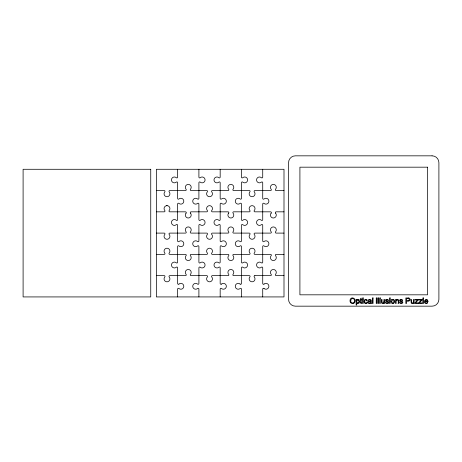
<?xml version="1.0" encoding="UTF-8"?>
<svg xmlns="http://www.w3.org/2000/svg" width="462" height="462" viewBox="0 0 462 462"><rect width="100%" height="100%" fill="white"/><g stroke="black" fill="none" stroke-linecap="round" stroke-linejoin="round"><path stroke-width="0.69" d="M156.352 211.833L156.352 169.283L283.997 169.283L283.997 296.927L156.352 296.927L156.352 211.833L164.206 211.833A0.785 0.785 0 0 0 164.795 210.522A2.922 2.922 0 0 1 164.969 206.479A2.922 2.922 0 0 1 169.017 206.479A2.922 2.922 0 0 1 169.179 210.528A0.785 0.785 0 0 0 169.773 211.827L185.481 211.833A0.785 0.785 0 0 1 186.071 213.132M370.657 300.785L369.45 301.172A5.896 5.896 0 0 0 368.901 301.253A1.652 1.652 0 0 0 368.358 301.49A1.115 1.115 0 0 0 367.868 302.425L367.931 302.766A1.011 1.011 0 0 0 368.075 303.066A1.115 1.115 0 0 0 368.324 303.315L369.242 303.557A2.044 2.044 0 0 0 370.166 303.355L370.715 302.98A1.455 1.455 0 0 0 370.842 303.47L371.552 303.47A1.478 1.478 0 0 1 371.373 302.916A6.122 6.122 0 0 1 371.35 302.489L371.338 300.687A2.934 2.934 0 0 0 371.304 300.236C370.651 297.62 365.569 301.657 369.473 299.959A2.275 2.275 0 0 1 369.819 299.954L370.657 300.762M428.02 301.553C426.888 301.247 423.937 301.334 425.589 302.806C425.929 303.043 426.409 303.072 426.778 302.876C428.049 301.276 428.17 303.574 426.414 303.551C421.234 303.159 427.275 295.986 428.02 301.467M396.367 300.369L396.188 300.86A2.772 2.772 0 0 0 396.159 301.288L396.159 303.47L395.484 303.47L395.484 299.48L396.09 299.48L396.148 299.965A1.444 1.444 0 0 1 397.158 299.393M177.627 169.283L177.627 177.137A0.785 0.785 0 0 1 176.322 177.726A2.922 2.922 0 0 0 172.28 177.899A2.922 2.922 0 0 0 172.28 181.947A2.922 2.922 0 0 0 176.322 182.115A0.785 0.785 0 0 1 177.627 182.704L177.627 198.412A0.785 0.785 0 0 0 178.875 199.047L178.933 199.001A2.922 2.922 0 0 1 182.975 199.168A2.922 2.922 0 0 1 182.975 203.216A2.922 2.922 0 0 1 178.927 203.384A0.785 0.785 0 0 0 177.627 203.979L177.627 219.687A0.785 0.785 0 0 1 176.322 220.276A2.922 2.922 0 0 0 172.28 220.443A2.922 2.922 0 0 0 172.28 224.492A2.922 2.922 0 0 0 176.322 224.659A0.785 0.785 0 0 1 177.627 225.248L177.627 240.956A0.785 0.785 0 0 0 178.933 241.545A2.922 2.922 0 0 1 182.975 241.713A2.922 2.922 0 0 1 182.975 245.761A2.922 2.922 0 0 1 178.927 245.928A0.785 0.785 0 0 0 177.627 246.523L177.627 262.231A0.785 0.785 0 0 1 176.322 262.82A2.922 2.922 0 0 0 171.656 263.981A2.922 2.922 0 0 0 174.388 267.937L174.417 267.937A2.922 2.922 0 0 0 176.322 267.209A0.785 0.785 0 0 1 177.627 267.798L177.627 283.506A0.78 0.78 0 0 0 178.933 284.095M396.471 300.248C398.313 298.902 398.642 302.674 398.048 303.47L398.723 303.47L398.723 300.797A3.015 3.015 0 0 0 398.689 300.323M385.943 299.665L386.03 299.613A1.894 1.894 0 0 1 386.879 299.399M388.178 303.257L388.011 303.355A1.981 1.981 0 0 1 387.196 303.551A3.124 3.124 0 0 1 386.717 303.54L386.122 303.378A1.213 1.213 0 0 1 385.897 303.234A1.271 1.271 0 0 1 385.631 302.951C384.967 302.391 386.03 301.761 386.151 302.529A0.808 0.808 0 0 0 386.498 302.881C388.871 303.407 387.705 301.184 385.937 301.38A1.04 1.04 0 0 1 385.955 299.682M408.766 300.456L408.593 300.514A2.472 2.472 0 0 1 407.986 300.577L406.566 300.577L406.566 298.608L408.033 298.608A3.315 3.315 0 0 1 408.691 298.654M369.554 301.721C367.446 301.64 369.473 304.198 370.547 302.391A1.738 1.738 0 0 0 370.634 301.715M366.811 300.75C368.636 300.075 364.98 298.44 364.391 300.133C363.594 301.397 364.166 303.719 365.95 303.557M166.672 205.682L167.117 205.671M156.352 190.558L164.206 190.558A0.785 0.785 0 0 1 164.795 191.863A2.928 2.928 0 0 0 164.87 195.807A2.928 2.928 0 0 0 168.815 196.079A2.928 2.928 0 0 0 169.427 192.175L169.184 191.863A0.785 0.785 0 0 1 169.773 190.558L185.481 190.558A0.785 0.785 0 0 0 186.071 189.253A2.922 2.922 0 0 1 186.244 185.21A2.922 2.922 0 0 1 190.292 185.21A2.922 2.922 0 0 1 190.454 189.253A0.785 0.785 0 0 0 191.049 190.558L206.757 190.558A0.785 0.785 0 0 1 207.346 191.863A2.922 2.922 0 0 0 207.513 195.905A2.922 2.922 0 0 0 211.561 195.905A2.922 2.922 0 0 0 211.729 191.857A0.785 0.785 0 0 1 212.318 190.558L228.072 190.558A0.785 0.785 0 0 0 228.661 189.253A2.922 2.922 0 0 1 228.829 185.21A2.922 2.922 0 0 1 232.877 185.21A2.922 2.922 0 0 1 233.044 189.253A0.785 0.785 0 0 0 233.633 190.558L249.301 190.558A0.785 0.785 0 0 1 249.89 191.863A2.922 2.922 0 0 0 250.063 195.905A2.922 2.922 0 0 0 254.112 195.905A2.922 2.922 0 0 0 254.279 191.857A0.785 0.785 0 0 1 254.868 190.558L270.576 190.558A0.785 0.785 0 0 0 271.165 189.253A2.922 2.922 0 0 1 271.338 185.21A2.922 2.922 0 0 1 275.381 185.21A2.922 2.922 0 0 1 275.548 189.253A0.785 0.785 0 0 0 276.143 190.558L283.997 190.558M283.997 211.833L276.143 211.833A0.785 0.785 0 0 0 275.548 213.132M156.352 233.102L164.206 233.102A0.785 0.785 0 0 1 164.795 234.407A2.922 2.922 0 0 0 164.969 238.45A2.922 2.922 0 0 0 169.017 238.45A2.922 2.922 0 0 0 169.184 234.407A0.785 0.785 0 0 1 169.773 233.102L185.481 233.102A0.785 0.785 0 0 0 186.071 231.803A2.922 2.922 0 0 1 186.244 227.754A2.922 2.922 0 0 1 190.292 227.754A2.922 2.922 0 0 1 190.454 231.803A0.785 0.785 0 0 0 191.049 233.102L206.757 233.102A0.785 0.785 0 0 1 207.346 234.407A2.922 2.922 0 0 0 207.513 238.45A2.922 2.922 0 0 0 211.561 238.45A2.922 2.922 0 0 0 211.729 234.407A0.785 0.785 0 0 1 212.318 233.102L228.072 233.102A0.785 0.785 0 0 0 228.661 231.803A2.922 2.922 0 0 1 228.829 227.754A2.922 2.922 0 0 1 232.877 227.754A2.922 2.922 0 0 1 233.044 231.803A0.785 0.785 0 0 0 233.633 233.102L249.301 233.102A0.785 0.785 0 0 1 249.89 234.407A2.922 2.922 0 0 0 250.063 238.45A2.922 2.922 0 0 0 254.112 238.45A2.922 2.922 0 0 0 254.279 234.407A0.785 0.785 0 0 1 254.868 233.102L270.576 233.102A0.785 0.785 0 0 0 271.165 231.803A2.922 2.922 0 0 1 271.338 227.754A2.922 2.922 0 0 1 275.381 227.754A2.922 2.922 0 0 1 275.548 231.803A0.785 0.785 0 0 0 276.143 233.102L283.997 233.102M156.352 254.377L164.206 254.377A0.785 0.785 0 0 0 164.795 253.072A2.922 2.922 0 0 1 164.969 249.03A2.922 2.922 0 0 1 169.017 249.03A2.922 2.922 0 0 1 169.184 253.072A0.785 0.785 0 0 0 169.773 254.377L185.481 254.377A0.785 0.785 0 0 1 186.071 255.682A2.922 2.922 0 0 0 186.238 259.725A2.922 2.922 0 0 0 190.286 259.725A2.922 2.922 0 0 0 190.454 255.682A0.785 0.785 0 0 1 191.049 254.377L206.757 254.377A0.785 0.785 0 0 0 207.346 253.072A2.922 2.922 0 0 1 207.513 249.03A2.922 2.922 0 0 1 211.561 249.03A2.922 2.922 0 0 1 211.729 253.072A0.785 0.785 0 0 0 212.318 254.377L228.072 254.377A0.785 0.785 0 0 1 228.661 255.682A2.922 2.922 0 0 0 228.829 259.725A2.922 2.922 0 0 0 232.877 259.725A2.922 2.922 0 0 0 233.044 255.682A0.785 0.785 0 0 1 233.633 254.377L249.301 254.377A0.785 0.785 0 0 0 249.89 253.072A2.922 2.922 0 0 1 250.063 249.03A2.922 2.922 0 0 1 254.112 249.03A2.922 2.922 0 0 1 254.279 253.072A0.785 0.785 0 0 0 254.868 254.377L270.576 254.377A0.785 0.785 0 0 1 271.165 255.682A2.922 2.922 0 0 0 271.333 259.725A2.922 2.922 0 0 0 275.381 259.725A2.922 2.922 0 0 0 275.548 255.682A0.785 0.785 0 0 1 276.143 254.377L283.997 254.377M156.352 275.652L164.206 275.652A0.785 0.785 0 0 1 164.795 276.957A2.928 2.928 0 0 0 164.969 281A2.928 2.928 0 0 0 169.017 281A2.928 2.928 0 0 0 169.184 276.952A0.785 0.785 0 0 1 169.773 275.652L185.481 275.652A0.785 0.785 0 0 0 186.071 274.347A2.922 2.922 0 0 1 186.244 270.305A2.922 2.922 0 0 1 190.292 270.305A2.922 2.922 0 0 1 190.454 274.347A0.785 0.785 0 0 0 191.049 275.647L206.757 275.652A0.785 0.785 0 0 1 207.346 276.957A2.922 2.922 0 0 0 207.513 281A2.922 2.922 0 0 0 211.561 281A2.922 2.922 0 0 0 211.729 276.952A0.785 0.785 0 0 1 212.318 275.652L228.072 275.652A0.785 0.785 0 0 0 228.661 274.347A2.922 2.922 0 0 1 228.829 270.305A2.922 2.922 0 0 1 232.877 270.305A2.922 2.922 0 0 1 233.044 274.347A0.785 0.785 0 0 0 233.633 275.647L249.301 275.652A0.785 0.785 0 0 1 249.89 276.957A2.922 2.922 0 0 0 249.359 277.841L249.272 278.089A2.916 2.916 0 0 0 249.162 278.863L249.162 278.886A2.922 2.922 0 0 0 253.118 281.624A2.922 2.922 0 0 0 254.279 276.952A0.791 0.791 0 0 1 254.868 275.641M254.868 275.652L270.576 275.652A0.785 0.785 0 0 0 271.165 274.347A2.922 2.922 0 0 1 271.338 270.305A2.922 2.922 0 0 1 275.381 270.305A2.922 2.922 0 0 1 275.548 274.347A0.785 0.785 0 0 0 276.143 275.647L283.997 275.652M367.527 302.096L366.863 302.009A1.097 1.097 0 0 1 364.807 302.489M361.371 302.847C362.682 302.997 360.886 304.117 360.608 303.072A3.581 3.581 0 0 1 360.551 302.304M400.323 300.67L400.571 300.029L401.617 300.04A0.676 0.676 0 0 1 401.934 300.387L402.656 300.508L402.466 299.948A0.855 0.855 0 0 0 402.327 299.78L401.986 299.561A1.802 1.802 0 0 0 401.715 299.463L401.299 299.399A2.882 2.882 0 0 0 400.999 299.388M386.203 300.67L386.457 300.029L387.497 300.04A0.676 0.676 0 0 1 387.82 300.387L388.536 300.508L388.346 299.948A0.855 0.855 0 0 0 388.207 299.78L387.866 299.561A1.802 1.802 0 0 0 387.595 299.463L387.185 299.399A2.882 2.882 0 0 0 386.879 299.388M364.893 302.367L364.807 302.09M361.232 302.674L361.209 300.005L361.89 300.005L361.89 299.48L361.209 299.48L361.209 298.082L360.539 298.492L360.539 299.48L360.042 299.48L360.042 300.005L360.539 300.005L360.539 302.298M402.795 302.131L402.766 301.981A0.86 0.86 0 0 0 402.645 301.721A1.028 1.028 0 0 0 402.2 301.363L400.802 300.941A5.394 5.394 0 0 1 400.629 300.889L400.6 300.877A0.618 0.618 0 0 1 400.335 300.698M388.681 302.131L388.646 301.981A0.86 0.86 0 0 0 388.525 301.721A1.028 1.028 0 0 0 388.08 301.363L386.682 300.941A5.394 5.394 0 0 1 386.515 300.889A0.618 0.618 0 0 1 386.22 300.698M394.681 301.184C395.391 303.817 390.91 304.493 390.956 301.721A3.696 3.696 0 0 1 390.962 301.207L391.106 300.508A1.652 1.652 0 0 1 391.632 299.774M370.657 301.715L370.657 301.467A5.509 5.509 0 0 1 369.548 301.703M262.722 169.283L262.722 177.137A0.785 0.785 0 0 1 261.417 177.726A2.922 2.922 0 0 0 257.374 177.899A2.922 2.922 0 0 0 257.374 181.947A2.922 2.922 0 0 0 261.417 182.115A0.785 0.785 0 0 1 262.722 182.704L262.722 198.412A0.785 0.785 0 0 0 264.027 199.001A2.922 2.922 0 0 1 268.07 199.168A2.922 2.922 0 0 1 268.07 203.216A2.922 2.922 0 0 1 264.021 203.384A0.785 0.785 0 0 0 262.722 203.979L262.722 219.687A0.785 0.785 0 0 1 261.417 220.276A2.922 2.922 0 0 0 257.374 220.443A2.922 2.922 0 0 0 257.374 224.492A2.922 2.922 0 0 0 261.417 224.659A0.785 0.785 0 0 1 262.722 225.248L262.722 240.956A0.785 0.785 0 0 0 264.027 241.545A2.922 2.922 0 0 1 268.07 241.713A2.922 2.922 0 0 1 268.07 245.761A2.922 2.922 0 0 1 264.021 245.928A0.785 0.785 0 0 0 262.722 246.523L262.722 262.231A0.785 0.785 0 0 1 261.417 262.82A2.922 2.922 0 0 0 256.751 263.981A2.922 2.922 0 0 0 259.482 267.937L259.511 267.937A2.922 2.922 0 0 0 261.417 267.209A0.785 0.785 0 0 1 262.722 267.798L262.722 283.506A0.785 0.785 0 0 0 264.027 284.095M262.722 296.927L262.722 289.068A0.785 0.785 0 0 1 264.033 288.484M241.447 169.283L241.447 177.137A0.785 0.785 0 0 0 242.752 177.726A2.922 2.922 0 0 1 246.795 177.893A2.922 2.922 0 0 1 246.795 181.941A2.922 2.922 0 0 1 242.752 182.109A0.785 0.785 0 0 0 241.447 182.704L241.447 198.412A0.785 0.785 0 0 1 240.142 199.001A2.922 2.922 0 0 0 236.099 199.174A2.922 2.922 0 0 0 236.099 203.216A2.922 2.922 0 0 0 240.142 203.384A0.785 0.785 0 0 1 241.447 203.979L241.447 219.687A0.785 0.785 0 0 0 242.752 220.276A2.922 2.922 0 0 1 246.795 220.443A2.922 2.922 0 0 1 246.795 224.492A2.922 2.922 0 0 1 242.752 224.659A0.785 0.785 0 0 0 241.447 225.248L241.447 240.956A0.785 0.785 0 0 1 240.142 241.545A2.922 2.922 0 0 0 236.099 241.718A2.922 2.922 0 0 0 236.099 245.767A2.922 2.922 0 0 0 240.142 245.934A0.785 0.785 0 0 1 241.447 246.523L241.447 262.231A0.785 0.785 0 0 0 242.752 262.82A2.922 2.922 0 0 1 247.418 263.981A2.922 2.922 0 0 1 244.687 267.937L244.658 267.937A2.922 2.922 0 0 1 242.752 267.209A0.785 0.785 0 0 0 241.447 267.798L241.447 283.506A0.785 0.785 0 0 1 240.136 284.09M241.447 296.927L241.447 289.068A0.78 0.78 0 0 0 240.148 288.484A2.922 2.922 0 0 1 236.099 288.311A2.922 2.922 0 0 1 236.099 284.269A2.922 2.922 0 0 1 240.142 284.095M220.172 169.283L220.172 177.137A0.785 0.785 0 0 1 218.873 177.726A2.922 2.922 0 0 0 214.824 177.899A2.922 2.922 0 0 0 214.824 181.947A2.922 2.922 0 0 0 218.873 182.115A0.785 0.785 0 0 1 220.172 182.704L220.172 198.412A0.785 0.785 0 0 0 221.477 199.001A2.922 2.922 0 0 1 225.52 199.168A2.922 2.922 0 0 1 225.52 203.216A2.922 2.922 0 0 1 221.477 203.384A0.785 0.785 0 0 0 220.178 203.979L220.172 219.687A0.785 0.785 0 0 1 218.873 220.276A2.922 2.922 0 0 0 214.824 220.443A2.922 2.922 0 0 0 214.824 224.492A2.922 2.922 0 0 0 218.873 224.659A0.785 0.785 0 0 1 220.172 225.248L220.172 240.956A0.785 0.785 0 0 0 221.477 241.545A2.922 2.922 0 0 1 225.52 241.713A2.922 2.922 0 0 1 225.52 245.761A2.922 2.922 0 0 1 221.477 245.928A0.785 0.785 0 0 0 220.178 246.523L220.172 262.231A0.785 0.785 0 0 1 218.873 262.82A2.922 2.922 0 0 0 214.201 263.981A2.922 2.922 0 0 0 216.938 267.937L216.967 267.937A2.922 2.922 0 0 0 218.873 267.209A0.785 0.785 0 0 1 220.172 267.798L220.172 283.506A0.785 0.785 0 0 0 221.477 284.095M220.172 296.927L220.172 289.068A0.785 0.785 0 0 1 221.477 288.479A2.922 2.922 0 0 0 225.52 288.311A2.922 2.922 0 0 0 225.52 284.263A2.922 2.922 0 0 0 221.477 284.095M198.903 169.283L198.903 177.137A0.785 0.785 0 0 0 200.202 177.726A2.922 2.922 0 0 1 204.25 177.893A2.922 2.922 0 0 1 204.25 181.941A2.922 2.922 0 0 1 200.202 182.109A0.785 0.785 0 0 0 198.903 182.704L198.903 198.412A0.785 0.785 0 0 1 197.597 199.001A2.922 2.922 0 0 0 193.555 199.174A2.922 2.922 0 0 0 193.555 203.216A2.922 2.922 0 0 0 197.597 203.384A0.785 0.785 0 0 1 198.897 203.979L198.903 219.687A0.785 0.785 0 0 0 200.202 220.276A2.922 2.922 0 0 1 204.25 220.443A2.922 2.922 0 0 1 204.25 224.492A2.922 2.922 0 0 1 200.202 224.659A0.785 0.785 0 0 0 198.903 225.248L198.903 240.956A0.785 0.785 0 0 1 197.597 241.545A2.922 2.922 0 0 0 193.555 241.718A2.922 2.922 0 0 0 193.555 245.767A2.922 2.922 0 0 0 197.597 245.934A0.785 0.785 0 0 1 198.897 246.523L198.903 262.231A0.785 0.785 0 0 0 200.202 262.82A2.922 2.922 0 0 1 204.874 263.981A2.922 2.922 0 0 1 202.137 267.937L202.137 267.937A2.922 2.922 0 0 1 200.202 267.209A0.785 0.785 0 0 0 198.903 267.798L198.903 283.506A0.785 0.785 0 0 1 197.597 284.095A2.922 2.922 0 0 0 193.555 284.269A2.922 2.922 0 0 0 193.555 288.311A2.922 2.922 0 0 0 197.597 288.479A0.785 0.785 0 0 1 198.897 289.068L198.903 296.927M177.627 296.927L177.627 289.068A0.785 0.785 0 0 1 178.938 288.484A2.922 2.922 0 0 0 182.975 288.311A2.922 2.922 0 0 0 182.975 284.263A2.922 2.922 0 0 0 178.927 284.095M427.142 300.312A1.161 1.161 0 0 0 425.098 301.091L427.304 301.091A1.455 1.455 0 0 0 427.09 300.358M408.679 298.689A0.941 0.941 0 0 1 408.789 300.387M408.766 297.944A1.634 1.634 0 0 1 409.569 300.722L408.633 301.184L406.566 301.23L406.566 303.47L405.832 303.47L405.832 297.961L408.044 297.961A4.874 4.874 0 0 1 408.749 298.007M402.812 302.298A1.161 1.161 0 0 1 402.304 303.234L402.131 303.355A1.981 1.981 0 0 1 401.311 303.551A3.124 3.124 0 0 1 400.831 303.54L400.236 303.378A1.213 1.213 0 0 1 400.011 303.234A1.271 1.271 0 0 1 399.746 302.951C399.087 302.391 400.144 301.761 400.265 302.529A0.808 0.808 0 0 0 400.618 302.881C402.991 303.413 401.801 301.195 400.052 301.38A1.04 1.04 0 0 1 400.069 299.682L400.144 299.613A1.894 1.894 0 0 1 400.999 299.399M397.164 299.411A1.38 1.38 0 0 1 398.775 300.288M391.603 299.734A1.929 1.929 0 0 1 394.71 301.184M388.692 302.298A1.161 1.161 0 0 1 388.19 303.234M364.893 302.061A2.293 2.293 0 0 1 365.015 300.283A1.04 1.04 0 0 1 366.845 300.745M367.55 302.096A1.727 1.727 0 0 1 365.956 303.615M357.103 302.604A1.975 1.975 0 0 1 357.103 300.416M358.599 302.633A1.011 1.011 0 0 1 357.034 302.656M358.541 300.335A2.01 2.01 0 0 1 358.529 302.587M357.016 300.358A1.016 1.016 0 0 1 358.645 300.254M350.329 302.16A3.13 3.13 0 0 1 350.011 300.785L350.156 299.699A2.57 2.57 0 0 1 350.745 298.637A2.512 2.512 0 0 1 352.367 297.874A2.847 2.847 0 0 1 353.921 303.124M353.956 303.182A2.633 2.633 0 0 1 350.288 302.183M228.655 213.121A2.928 2.928 0 0 0 228.823 217.175A2.928 2.928 0 0 0 232.877 217.175A2.928 2.928 0 0 0 233.044 213.121A0.791 0.791 0 0 1 233.639 211.821L249.301 211.833A0.785 0.785 0 0 0 249.89 210.528A2.922 2.922 0 0 1 250.063 206.485A2.922 2.922 0 0 1 254.112 206.485A2.922 2.922 0 0 1 254.279 210.528A0.785 0.785 0 0 0 254.868 211.827L270.576 211.833A0.785 0.785 0 0 1 271.165 213.132M228.661 213.132A0.785 0.785 0 0 0 228.072 211.833L212.318 211.833A0.785 0.785 0 0 1 211.729 210.528A2.922 2.922 0 0 0 211.561 206.485A2.922 2.922 0 0 0 207.513 206.485A2.922 2.922 0 0 0 207.346 210.528A0.785 0.785 0 0 1 206.757 211.827L191.049 211.833A0.785 0.785 0 0 0 190.454 213.132M264.021 284.095A2.922 2.922 0 0 1 268.07 284.263A2.922 2.922 0 0 1 268.07 288.311A2.922 2.922 0 0 1 264.021 288.479M275.548 213.132A2.922 2.922 0 0 1 275.381 217.175A2.922 2.922 0 0 1 271.333 217.18A2.922 2.922 0 0 1 271.165 213.132M190.454 213.132A2.922 2.922 0 0 1 190.286 217.175A2.922 2.922 0 0 1 186.238 217.18A2.922 2.922 0 0 1 186.071 213.132M383.91 301.617C384.257 302.98 382.288 303.395 382.068 302.408A3.246 3.246 0 0 1 382.034 301.934L382.028 299.48L381.352 299.48L381.733 303.228L383.004 303.534L383.98 302.881L383.98 303.47L384.586 303.47L384.586 299.48L383.91 299.48L383.91 301.617M413.426 301.617C413.796 302.962 411.671 303.413 411.584 302.408A3.246 3.246 0 0 1 411.55 301.934L411.544 299.48L410.868 299.48L411.249 303.228L412.52 303.534L413.496 302.881L413.496 303.47L414.102 303.47L414.102 299.48L413.426 299.48L413.426 301.617M359.598 301.443C359.886 305.197 355.37 301.663 356.808 305.001L356.133 305.001L356.133 299.48L356.751 299.48L356.751 300L357.588 299.416L358.708 299.59L359.598 301.443M350.768 300.647L350.762 300.797A2.316 2.316 0 0 0 351.264 302.396A1.86 1.86 0 0 0 354.429 301.559C355.261 299.682 352.98 297.395 351.322 299.024A1.392 1.392 0 0 0 351.132 299.249L350.768 300.647M391.649 301.38C394.196 307.536 394.912 295.68 391.649 301.38M418.214 299.925L415.638 302.922L418.335 302.887L418.335 303.47L414.801 303.47L414.801 302.922L417.342 300.005L414.951 300.029L414.951 299.48L418.214 299.48L418.214 299.925M422.066 299.925L419.484 302.922L422.181 302.887L422.181 303.47L418.653 303.47L418.653 302.922L421.194 300.005L418.803 300.029L418.803 299.48L422.066 299.48L422.066 299.925M432.068 155.833L295.397 155.833A6.832 6.832 0 0 0 288.565 162.664L288.565 299.336A6.832 6.832 0 0 0 295.397 306.167L432.068 306.167A6.832 6.832 0 0 0 438.9 299.336L438.9 162.664A6.832 6.832 0 0 0 432.068 155.833M427.552 167.18L299.913 167.18L299.913 294.82L427.552 294.82L427.552 167.18M150.739 169.283L23.1 169.283L23.1 296.927L150.739 296.927L150.739 169.283M363.23 297.961L362.554 297.961L362.554 298.741L363.23 298.741L363.23 297.961M373.048 297.961L372.372 297.961L372.372 303.47L373.048 303.47L373.048 297.961M376.917 297.961L376.241 297.961L376.241 298.741L376.917 298.741L376.917 297.961M378.609 297.961L377.933 297.961L377.933 303.47L378.609 303.47L378.609 297.961M380.318 297.961L379.643 297.961L379.643 303.47L380.318 303.47L380.318 297.961M390.171 297.961L389.495 297.961L389.495 298.741L390.171 298.741L390.171 297.961M423.515 297.961L422.84 297.961L422.84 303.47L423.515 303.47L423.515 297.961M363.23 299.48L362.554 299.48L362.554 303.47L363.23 303.47L363.23 299.48M376.917 299.48L376.241 299.48L376.241 303.47L376.917 303.47L376.917 299.48M390.171 299.48L389.495 299.48L389.495 303.47L390.171 303.47L390.171 299.48"/></g></svg>
